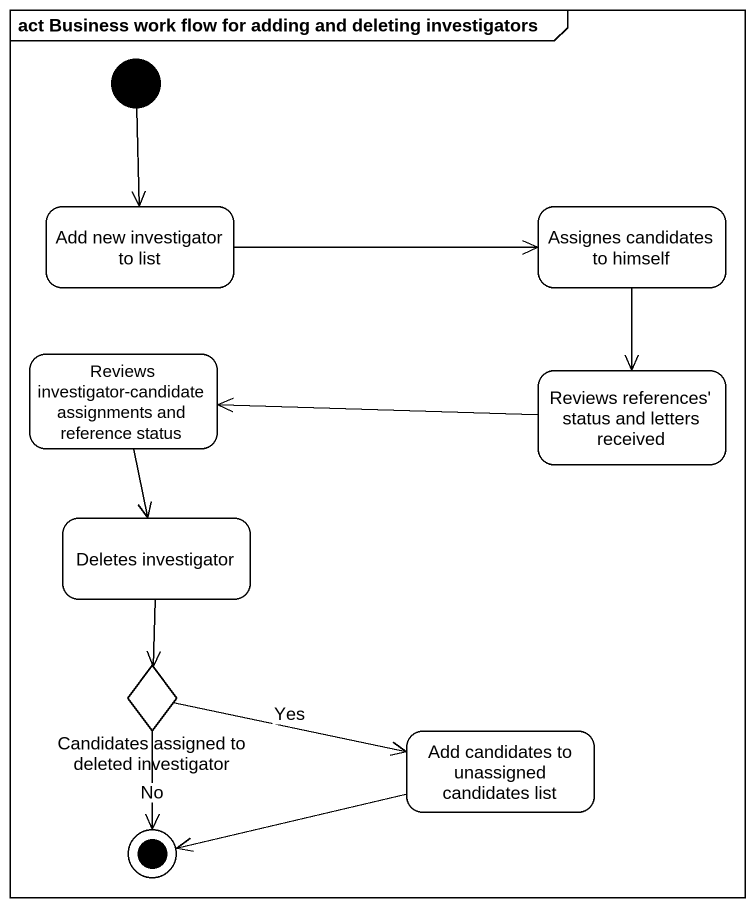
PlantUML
@startuml
mainframe act Business work flow for adding and deleting investigators
hide empty description
state "Add new investigator to list" as Add_new_investigator_to_list
state "Assignes candidates to himself" as Assignes_candidates_to
state "Reviews investigator-candidate assignments and reference status" as Reviews_investigator
state "Reviews references' status and letters received" as Reviews_references_status
state "Deletes investigator" as Deletes_investigator
state "Candidates assigned to deleted investigator" as Candidates_assigned_to <<choice>>
state "Add candidates to unassigned candidates list" as Add_candidates_to
[*] --> Add_new_investigator_to_list
Add_new_investigator_to_list -right-> Assignes_candidates_to
Assignes_candidates_to --> Reviews_references_status
Reviews_investigator --> Deletes_investigator
Reviews_references_status -left-> Reviews_investigator
Deletes_investigator --> Candidates_assigned_to
Candidates_assigned_to -right-> Add_candidates_to : Yes
Candidates_assigned_to --> [*] : No
Add_candidates_to -left-> [*]
@enduml
